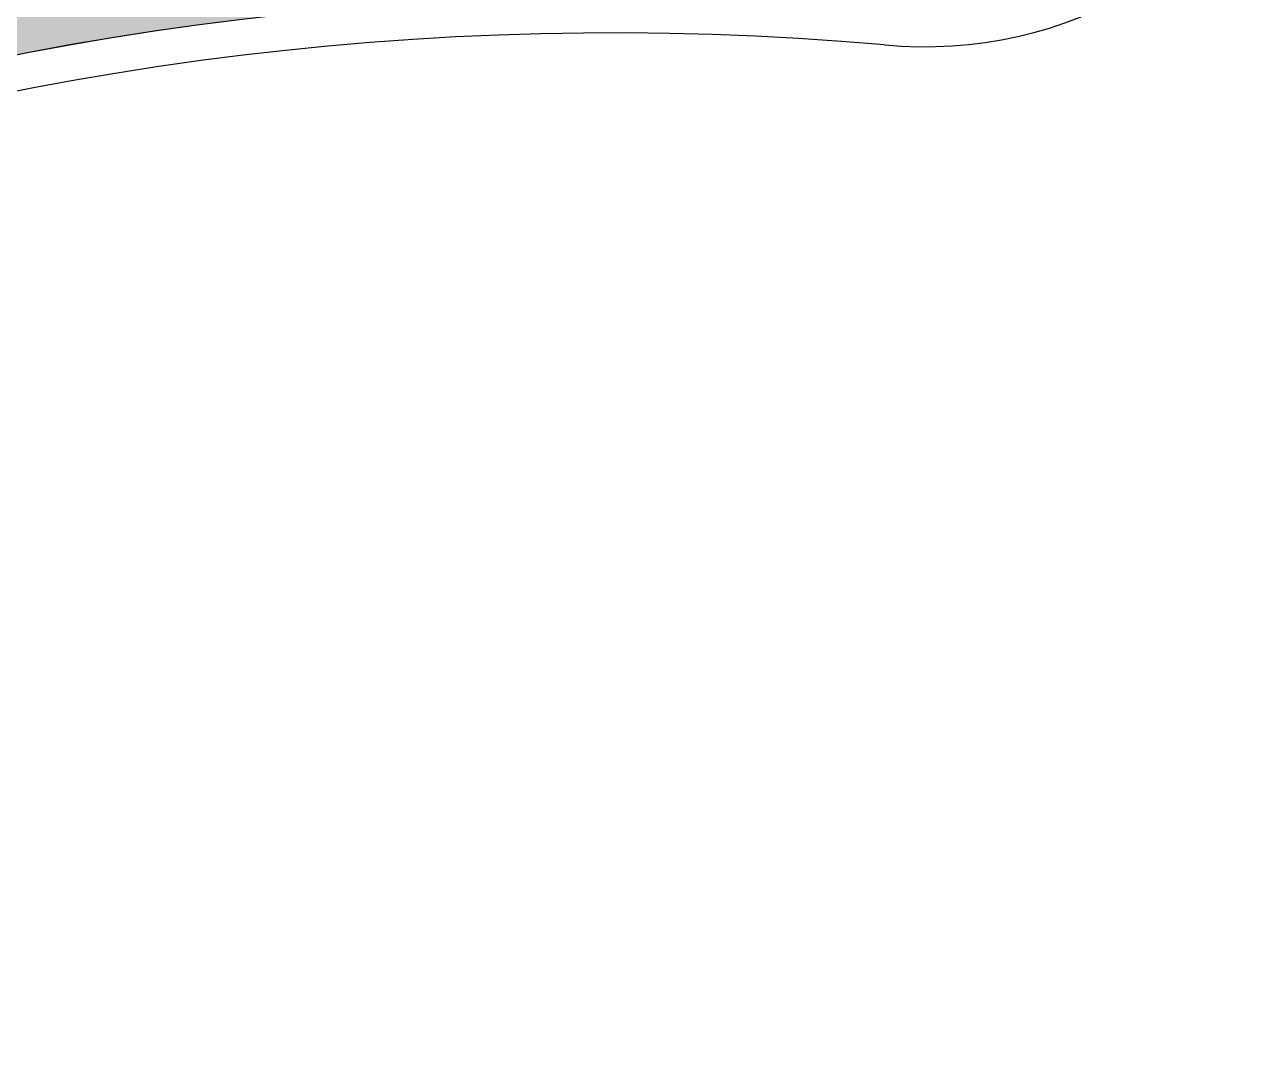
# Model space of a CAD drawing. Extents: x 671027 to 671592, y 802418 to 802669.
# Drawn here: x 671396.9 to 671475.9, y 802420.5 to 802486.7 of the extents above; entities that cross this region are included whole.
import ezdxf

# ---------------------------------------------------------------- set-up
doc = ezdxf.new("R2010")
doc.units = 0
doc.linetypes.add('1', pattern=[0])
doc.layers.add('Hardscape', color=80, linetype='1', lineweight=15)
for name, color, linetype in [('ROAD BORDER', 7, 'Continuous'), ('Roads boundry', 7, 'Continuous'), ('shrubs-Gc', 7, 'Continuous')]:
    doc.layers.add(name, color=color, linetype=linetype)

msp = doc.modelspace()

# ---------------------------------------------------------------- hatches: boundary and pattern name
at = {"layer": 'Hardscape'}
h = msp.add_hatch(dxfattribs=at)
h.set_pattern_fill('AR-HBONE', color=251, scale=0.5)
h.set_pattern_definition([(45, (-673847.9582241292, -801760.793578709), (0, 2.82842712474619), [6, -2]), (135, (-673846.5440105663, -801759.3793651466), (2.220446049250313e-16, 2.82842712474619), [6, -2])])
h.paths.add_polyline_path([(671278.3240163288, 802535.4435712302, -0.006934415861741222), (671284.9076873536, 802549.7409287744, 0.66462960352515), (671416.8447145295, 802580.6436905864), (671417.1021850156, 802580.4116054681), (671432.7317528373, 802566.3349022788, 0.1883416674879848), (671372.0840579804, 802478.4490603469, 0.01616380397232093), (671359.8151024525, 802473.9817937382, 0.1766349934288822)])
h.paths.add_polyline_path([(671337.0001669895, 802506.7903311895, -0.05351524479782128), (671358.8273917859, 802482.5062162419, 0.6304159940423829), (671369.4806571321, 802484.4383036533, -0.05428110816170177), (671381.431435129, 802514.8103934315, 0.706632681603334), (671375.0270462994, 802521.7265282344, -0.1143951784225377), (671340.5861008388, 802515.5045074828, 0.7059984922328879)], flags=16)
h.paths.add_polyline_path([(671294.6672586412, 802534.775833871, -0.0375203973870377), (671286.5393231298, 802542.8591383492, 0.544499667226283), (671284.8757265435, 802542.6254301436, 0.002109561052168651), (671282.8909447045, 802538.2952670405, 0.4436496554100509), (671283.4813783809, 802536.9351378863, -0.01785648479128385), (671293.6300657612, 802533.0939191355, 0.8558373785887041)], flags=16)
h.paths.add_polyline_path([(671416.5903739688, 802557.7036215719, -0.02004065313521632), (671425.9502038966, 802565.2144227157, 0.4743790038603573), (671426.1011843599, 802568.308637111), (671421.1729975862, 802572.7516280677, 0.554523892678824), (671417.9112615082, 802571.8174051103, -0.04111638270438389), (671413.4707367199, 802560.0704747204, 0.8130969758238349)], flags=16)
at = {"layer": 'shrubs-Gc'}
h = msp.add_hatch(dxfattribs=at)
h.set_pattern_fill('AR-SAND', color=219, scale=0.01125)
h.set_pattern_definition([(37.50000000000001, (0, 0), (-0.01800035207982051, 0.5505898919955101), [0, -0.43434, 0, -0.485775, 0, -0.4643437499999999]), (7.499999999999999, (0, 0), (0.505713693530253, 0.8064282381393985), [0, -0.234315, 0, -0.3914775, 0, -0.15001875]), (327.5, (-0.3514725000131875, 0), (0.8898664165216401, 0.001616832763363982), [0, -0.142875, 0, -0.51435, 0, -0.6715125]), (317.5, (-0.3514725000131875, 0), (0.8590010090313343, 0.2507954886643683), [0, -0.07143749999999999, 0, -0.337185, 0, -0.3857625])])
h.paths.add_polyline_path([(671376.3229134491, 802482.9207684208, -0.06840859253725587), (671431.4977894354, 802491.4749559349, -0.01121030429843658), (671431.1285960067, 802488.4677008206, 0.07453113725576056), (671372.0840579804, 802478.4490603469, -0.1372191302174559), (671410.2990935898, 802547.6679814992, -0.01110006154431807), (671412.4491387358, 802545.5757162235, 0.1278219888285606)])
h = msp.add_hatch(dxfattribs=at)
h.set_pattern_fill('ANSI37', color=74, scale=0.2)
h.set_pattern_definition([(45, (0, 0), (-0.4490128060534576, 0.4490128060534577), []), (135, (0, 0), (-0.4490128060534577, -0.4490128060534576), [])])
h.paths.add_polyline_path([(671380.7476937103, 802487.2985922542, -0.06212117788488952), (671431.7309037868, 802494.4792172391, -0.01114908806871269), (671431.4977894354, 802491.4749559349, 0.068408592537256), (671376.3229134491, 802482.9207684208, -0.1278219888285606), (671412.4491387358, 802545.5757162235, -0.01110848142565085), (671414.5057240033, 802543.3883933958, 0.1178817737560205)])

# ---------------------------------------------------------------- linework, layer by layer
at = {"color": 0}
msp.add_arc((671514.9272235946, 802444.7453760711), 146.7654874158904, 135.4708109564824, 166.7239339076668, dxfattribs=at)
at = {"color": 119}
for centre, radius, start, end in [((671514.9272235757, 802444.7453760789), 143.7654873957307, 135.4643523742459, 164.6009971959087), ((671435.0254345885, 802286.5042427002), 205.0010672271277, 90.98599074709865, 106.6396972779761)]:
    msp.add_arc(centre, radius, start, end, dxfattribs=at)
at = {"layer": 'ROAD BORDER', "color": 0}
for centre, radius, start, end in [((671455.1992031306, 802512.6177445172), 27.31763979058433, 264.5068975497782, 48.24870501046377), ((671455.1992031306, 802512.6177445172), 27.31763979058433, 264.5068975497782, 48.24870501046377), ((671435.0281472466, 802286.4485519739), 199.7499999999281, 84.95776171370369, 135.5606100640571), ((671435.0281472466, 802286.4485519739), 199.7499999999281, 84.95776171370369, 135.5606100640571)]:
    msp.add_arc(centre, radius, start, end, dxfattribs=at)
at = {"layer": 'ROAD BORDER'}
msp.add_arc((671435.0252052994, 802286.5052873885), 202.0000000082295, 84.9487822160545, 135.551630561955, dxfattribs=at)
at = {"layer": 'Roads boundry', "color": 3}
msp.add_lwpolyline([(671248.5910279385, 802451.9877095668, -0.06103334063775292), (671300.2366039508, 802580.0588673602, -0.4804273275002829), (671399.3166532884, 802596.50023423), (671471.7578529663, 802531.1958984801, -0.7201276442345739), (671452.8187047676, 802487.7241959309, 0.2244491123391406), (671290.8347020911, 802427.9603416859, -0.7647664495901305), (671248.5694266547, 802451.9070280312)], format="xyb", close=True, dxfattribs=at)
at = {"layer": 'Roads boundry'}
for centre, radius, start, end in [((671455.1992031306, 802512.6177445172), 27.31763979058433, 264.5068975497782, 48.24870501046377), ((671455.1992031306, 802512.6177445172), 27.31763979058433, 264.5068975497782, 48.24870501046377), ((671455.199211709, 802512.6177686497), 27.31763979058433, 264.5068975497782, 48.24870501046377), ((671455.199211709, 802512.6177686497), 27.31763979058433, 264.5068975497782, 48.24870501046377), ((671435.0281472466, 802286.4485519739), 199.7499999999281, 84.95776171370369, 135.5606100640571), ((671435.0281472466, 802286.4485519739), 199.7499999999281, 84.95776171370369, 135.5606100640571), ((671435.028155825, 802286.4485761065), 199.7499999999281, 84.95776171370369, 135.5606100640571), ((671435.028155825, 802286.4485761065), 199.7499999999281, 84.95776171370369, 135.5606100640571)]:
    msp.add_arc(centre, radius, start, end, dxfattribs=at)

doc.saveas('drawing.dxf')
